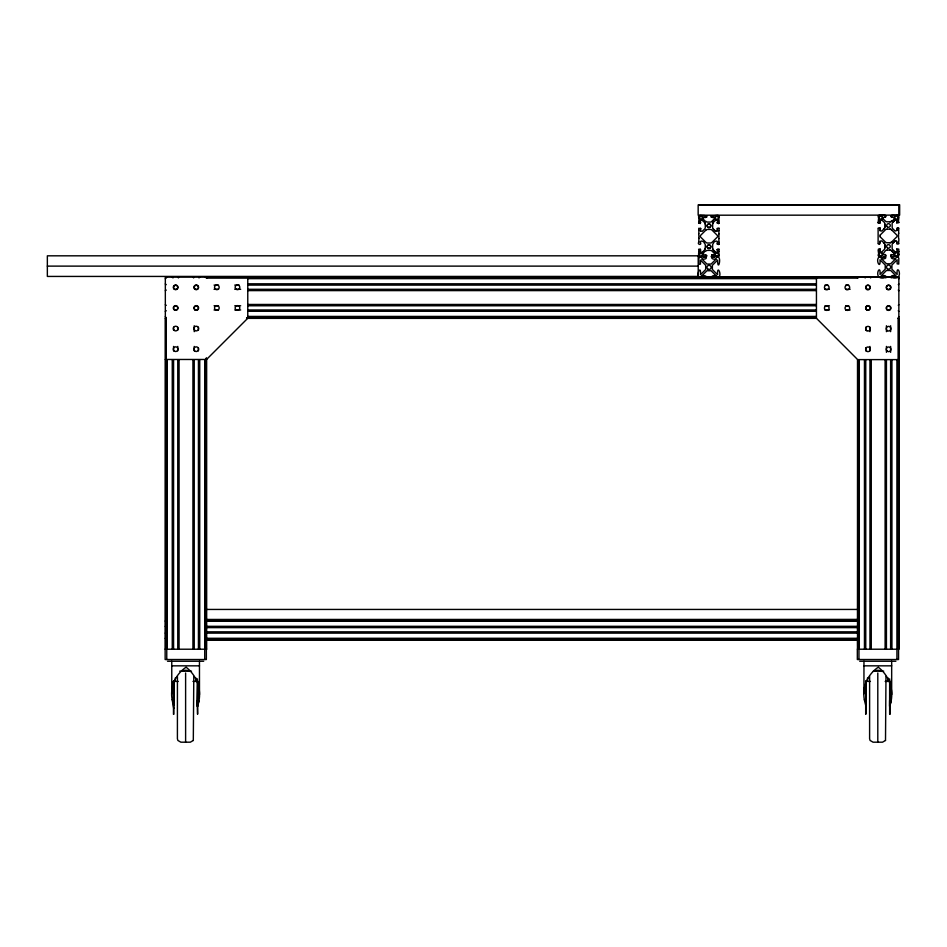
<?xml version="1.0" encoding="UTF-8"?>
<svg xmlns="http://www.w3.org/2000/svg" width="947" height="947" viewBox="0 0 947 947"><rect width="100%" height="100%" fill="white"/><g stroke="black" fill="none" stroke-linecap="round" stroke-linejoin="round"><path stroke-width="1.42" d="M173.479 714.334L173.479 681.13M173.479 700.413L173.479 681.473L173.763 700.413M173.751 714.334L173.763 681.473M197.45 714.062L197.438 700.413L197.722 714.062M197.438 678.857L197.438 706.344L197.722 681.473M865.688 714.062L865.665 681.13M865.688 681.473L865.96 700.413M865.96 714.062L865.96 681.473M889.647 714.062L889.624 700.413M889.647 678.857L889.624 706.344L889.92 681.745M891.139 700.626L889.707 706.273L889.837 681M700.129 220.84L700.129 221.894M700.804 222.166L700.235 223.48M698.945 242.101C696.625 243.864 701.182 245.829 700.804 243.107M705.042 217.254C701.845 216.437 703.834 221.373 705.799 221.314A2.592 2.592 0 0 0 707.587 222.072L710.309 222.072A2.592 2.592 0 0 0 712.132 221.314L714.488 218.946M711.375 215.703L711.233 216.958M714.44 254.85L714.476 253.524L712.097 251.133A2.592 2.592 0 0 0 710.262 250.375L707.587 250.375A2.592 2.592 0 0 0 705.799 251.133C703.728 251.109 701.845 255.844 705.042 255.193M717.128 229.34L717.139 228.712M717.139 249.653L717.092 250.28M719.045 223.279L718.903 221.148M878.118 228.44L878.118 243.45M879.621 220.473L879.621 221.61L880.355 219.87M880.177 222.829L880.331 221.894M882.853 217.668L884.569 216.981M880.603 215.3C881.811 215.49 888.558 214.365 885.362 217.313M891.115 256.673L897.59 256.85L898.833 258.105L898.739 264.071L897.152 263.834L897.129 259.809L891.908 265.03L891.908 269.22L897.129 274.441C896.288 264.367 901.757 273.174 898.206 277.092C892.997 280.359 886.925 274.464 895.874 275.684L890.665 270.475L886.463 270.475L881.255 275.684C890.204 274.464 884.131 280.359 878.923 277.092C875.371 273.186 880.864 264.367 880 274.441L885.22 269.22L885.22 265.03L880 259.809C880.899 270.747 874.649 259.324 879.538 256.85C880.982 258.235 888.795 257.134 885.362 254.577M895.46 219.87L892.867 222.143A2.486 2.486 0 0 0 892.133 223.894L892.169 227.02A2.545 2.545 0 0 0 892.879 228.819L895.187 231.044L897.069 230.381M898.821 222.498L898.537 221.053M898.821 243.45L898.537 241.899M172.176 699.821C169.62 687.001 175.751 674.027 186.097 667.197C197.769 676.253 202.694 692.091 197.497 706.273L197.627 681L197.509 706.273L198.953 700.626M864.362 699.821C861.817 687.001 867.949 674.027 878.295 667.197C889.967 676.253 894.891 692.091 889.683 706.273M716.772 257.063C722.549 254.968 717.719 273.47 717.601 260.094L712.381 265.302L712.381 269.493L717.601 274.713C716.796 263.136 723.188 276.536 717.601 277.731M896.3 256.791L897.129 256.779A1.728 1.728 0 0 0 898.869 255.039L898.241 254.779M165.334 278.797L167.098 277.033M165.311 621.161L166.187 619.622M698.91 221.243L699.111 217.798M698.791 233.66L698.91 230.346M698.945 238.218L698.756 233.66M703.787 257.063L704.627 257.063M713.304 257.063L714.145 257.063M719.187 228.393L718.939 230.666M718.939 233.909L718.939 238.537M718.927 251.405L719.187 249.345M880.686 256.791L879.87 256.673A1.728 1.728 0 0 1 878.118 255.039C880 254.412 875.963 247.889 880.083 248.872M883.326 256.791L884.155 256.791M892.832 256.791L893.672 256.791M896.738 249.049L898.75 249.061L898.869 251.547M898.881 316.594L898.194 317.991M898.774 638.278L898.265 639.533M178.356 277.921L179.066 277.033M199.012 277.921L199.734 277.033M870.577 277.921L871.287 277.033M891.234 277.921C892.252 275.684 898.454 275.814 898.881 278.797M718.903 220.935L718.927 217.159M718.927 255.288L718.903 251.511M878.698 217.254L878.141 222.616M165.334 290.776L166.222 290.054M165.334 311.433L166.222 310.711M165.311 633.129L166.187 632.407M898.881 283.958L898.277 284.633M898.857 304.733L898.277 305.301M898.774 626.31L898.17 626.985M700.733 228.499L698.732 228.298L698.945 230.346M702.343 220.249L700.366 220.296L700.093 221.894M711.233 215.999L717.601 215.383A1.728 1.728 0 0 1 719.341 217.123L719.022 217.1M714.512 254.672L713.849 255.193M717.104 249.653L717.873 248.907L719.223 249.345M712.618 248.434A2.486 2.486 0 0 0 713.34 250.02C713.434 252.091 718.619 253.749 717.802 250.553M879.881 241.414L881.799 240.846L884.072 243.059A2.545 2.545 0 0 1 884.818 244.859L884.818 247.984A2.486 2.486 0 0 1 884.084 249.736L881.752 251.961L879.716 251.665M898.241 217.112L898.869 216.839A1.728 1.728 0 0 0 897.129 215.111C896.288 216.224 888.345 213.797 891.589 217.313M890.76 215.715L890.736 216.449M891.589 254.577L890.725 255.216L891.151 256.673M890.76 255.216L890.736 255.95M898.845 222.616L896.738 222.829M193.306 740.447L193.792 676.43M885.504 740.447L885.978 676.43M706.616 217.064L706.628 215.892M702.307 252.198L704.556 250.02A2.486 2.486 0 0 0 705.29 248.268L705.29 245.143A2.545 2.545 0 0 0 704.497 243.343C704.544 241.296 699.49 239.65 700.342 242.834M698.649 249.44L698.945 251.204M705.633 257.063L706.616 256.649L706.616 255.382M716.82 231.352L717.542 229.612M718.88 244.362L719.199 242.29M879.929 241.236L879.917 242.55M879.432 244.196L880.296 242.823M897.519 227.682L896.655 229.056M704.532 215.585L706.722 216.105M698.791 241.532L698.91 238.218M718.903 233.909L718.903 230.666M718.903 241.781L718.903 238.537M898.573 233.447L898.537 237.863M706.663 217.064L705.278 217.585M698.614 249.44L700.271 248.966L700.804 250.28M711.836 254.885L711.375 256.744M896.773 249.049L897.188 250.138M699.075 217.798L698.555 217.123A1.728 1.728 0 0 1 700.295 215.383L703.846 215.585M718.714 217.384L719.341 217.123M701.159 257.063L700.295 257.051A1.728 1.728 0 0 1 698.555 255.323L699.075 254.648M878.603 217.526L878.082 216.839A1.728 1.728 0 0 1 879.822 215.111L879.917 215.312M898.241 254.494L898.869 254.234M879.432 223.255L880.213 222.829M857.793 277.921L859.32 277.033M893.637 254.861L894.004 253.251L891.66 250.848A2.592 2.592 0 0 0 889.837 250.091L887.114 250.091M897.235 251.665L896.596 252.02M879.881 215.312L880.639 215.3M703.81 215.585L704.568 215.585M898.821 228.44L898.573 230.571M717.27 228.298L718.915 228.085M878.26 228.026L880.083 227.943M898.691 243.864L897.046 244.077L896.62 242.823M897.129 251.807L897.294 250.268M193.33 740.447L190.323 742.188L180.853 742.188L177.87 740.447L177.409 738.719L177.432 676.43M885.516 740.447L882.521 742.188L873.051 742.188L870.068 740.447L869.606 738.719L869.618 676.43M712.097 221.314L714.535 218.864L713.849 217.254M700.401 230.926L702.212 231.34L704.544 229.103A2.545 2.545 0 0 0 705.29 227.304L705.29 224.179A2.486 2.486 0 0 0 704.556 222.427L701.999 220.154M712.618 224.013A2.486 2.486 0 0 1 713.34 222.427L715.589 220.249L717.459 220.237M717.506 242.834C718.406 239.698 713.387 241.272 713.351 243.343A2.545 2.545 0 0 0 712.641 245.143L712.641 248.268A2.486 2.486 0 0 0 713.375 250.02L715.932 252.293M883.03 218.733L885.327 221.042A2.592 2.592 0 0 0 887.114 221.799L889.837 221.799A2.592 2.592 0 0 0 891.66 221.042C893.696 221.16 895.578 216.236 892.382 216.981M880.319 234.88L885.327 229.908A2.592 2.592 0 0 1 887.15 229.15M892.903 222.143L895.081 219.988M880.319 236.999L885.327 241.97A2.592 2.592 0 0 0 887.114 242.728L889.837 242.728A2.592 2.592 0 0 0 891.66 241.97L896.631 236.999A1.752 1.752 0 0 0 897.129 236.028L897.129 235.85A1.752 1.752 0 0 0 896.631 234.88L891.624 229.908A2.592 2.592 0 0 0 889.837 229.15L887.114 229.15M892.914 243.059L895.057 240.929L896.478 240.81M702.485 252.091L700.437 252.198L700.093 250.553M718.43 223.539L719.093 223.279M719.093 244.231L718.442 244.48M698.791 221.397L698.649 223.007M898.537 220.462L898.869 217.656M893.826 254.767L892.382 254.909M895.223 240.834L892.879 243.059A2.545 2.545 0 0 0 892.133 244.859L892.133 247.984A2.486 2.486 0 0 0 892.867 249.736L895.46 252.02M711.599 254.968L712.618 254.85M698.791 251.772L698.555 254.506L699.182 254.767M698.614 222.9L700.271 223.48M711.339 256.744L717.542 256.945A1.728 1.728 0 0 0 719.306 255.323L718.891 255.288M880.13 219.893L881.835 219.941M712.44 257.063C709.942 258.957 715.245 259.738 716.346 258.839L711.138 264.059L706.936 264.059L701.727 258.839C702.781 259.466 707.965 259.194 705.74 257.087M705.633 277.731C708.131 275.849 702.816 275.08 701.727 275.968L706.936 270.747L711.138 270.747L716.346 275.968C715.245 275.08 709.942 275.849 712.44 277.731M891.967 256.791C889.47 258.685 894.773 259.454 895.874 258.555L890.665 263.775L886.463 263.775L881.255 258.555C882.355 259.442 887.659 258.685 885.161 256.791M895.294 219.882L897.235 220.213M698.969 204.812L899.65 204.812L899.65 215.123L698.164 215.206L698.164 204.907L898.857 204.907L898.857 215.206M880.603 216.082A1.527 1.527 0 0 0 879.088 217.597L879.088 218.875L879.041 217.597A1.527 1.527 0 0 1 880.568 216.082L881.882 216.082M895.069 216.082L896.383 216.082A1.527 1.527 0 0 1 897.863 217.597L897.863 218.875M702.354 216.354L701.04 216.354A1.527 1.527 0 0 0 699.513 217.881L699.513 219.148M715.541 216.354L716.855 216.354M712.854 217.254L713.884 217.254M884.806 217.313L885.398 217.313M891.553 217.313L892.145 217.313M712.618 217.585L711.197 216.958M879.183 219.006L881.882 219.006M895.069 219.006L897.768 219.006M699.655 219.29L702.354 219.29M715.541 219.29L718.24 219.29M878.26 222.924L879.467 223.255M717.199 223.007L718.477 223.539M897.472 227.682L898.691 228.026M880.012 230.808L881.823 231.032L884.072 228.819A2.545 2.545 0 0 0 884.818 227.02L884.818 223.894M715.754 231.352L716.855 231.352M878.26 243.864L879.467 244.196M717.27 244.137L718.489 244.48M895.377 252.009L896.643 252.02M879.183 252.873L881.882 252.873M895.069 252.873L897.768 252.873M699.655 253.157L702.354 253.157M715.541 253.157L718.24 253.157M884.806 254.577L885.398 254.577M891.553 254.577L892.145 254.577M705.278 254.85L706.663 255.382M884.569 254.909L883.113 254.767M712.854 255.193L713.884 255.193M880.603 255.808A1.527 1.527 0 0 1 879.088 254.293L879.088 253.015L879.041 254.293A1.527 1.527 0 0 0 880.568 255.808L881.882 255.808M895.069 255.808L896.383 255.808A1.527 1.527 0 0 0 897.898 254.293L897.863 253.015M702.354 256.092L701.04 256.092A1.527 1.527 0 0 1 699.513 254.565L699.513 253.299M715.541 256.092L716.855 256.092M705.894 257.063L700.011 257.134L698.768 258.377L698.862 264.355L700.449 264.106L700.472 260.094L705.693 265.302L705.693 269.493L700.472 274.713C701.277 263.136 694.885 276.536 700.472 277.731M47.35 266.119L698.211 266.119M699.253 276.867L206.659 276.867L206.659 278.027L206.695 277.08M705.16 276.867L712.558 276.867M718.477 276.867L857.52 276.867L857.52 278.027M699.253 276.926L165.334 277.033L165.334 649.216M705.16 276.926L712.558 277.009M718.477 276.926L885.149 277.033L885.859 277.921M885.611 277.033L891.494 277.033M206.659 277.234L898.881 277.163M206.659 277.388L857.52 277.388M206.659 277.566L857.52 277.566M206.659 277.755L857.52 277.755M248.078 277.968L816.113 277.968M248.078 278.181L816.113 278.181M248.078 278.643L816.113 278.643M248.078 283.804L816.113 283.804M214.058 285.106L218.497 285.106M234.773 285.106L239.2 285.106M248.078 285.106L816.113 285.106M824.979 285.106L827.938 285.106M845.695 285.106L848.654 285.106M214.058 289.297L218.497 289.297M234.773 289.297L240.68 289.297M248.078 289.297L816.113 289.297M824.979 289.297L829.418 289.297M845.695 289.297L850.134 289.297M248.078 290.611L816.113 290.611M248.078 304.461L816.113 304.461M214.058 305.774L218.497 305.774M234.773 305.774L240.68 305.774M248.078 305.774L816.113 305.774M824.979 305.774L829.418 305.774M845.695 305.774L848.654 305.774M214.058 309.965L218.497 309.965M234.773 309.965L240.68 309.965M248.078 309.965L816.113 309.965M824.979 309.965L829.418 309.965M845.695 309.965L850.134 309.965M248.078 311.279L816.113 311.279M248.078 316.428L816.113 316.428M248.078 316.89L816.113 316.89M248.078 317.115L816.113 317.115M248.078 317.316L816.113 317.505M248.078 317.683L816.113 317.683M246.599 317.837L816.113 317.837M246.599 317.991L816.113 317.991M246.599 318.228L816.113 318.145M165.311 318.358L166.222 318.358M246.599 318.358L816.113 318.358M898.147 318.358L898.857 318.358M165.334 359.469L206.553 359.469L247.771 318.251L247.771 277.033M898.881 359.611L857.662 359.611L816.409 318.251M206.659 609.442L857.52 609.442M206.659 619.527L857.52 619.397M206.659 619.634L857.52 619.752M206.659 619.906L857.52 619.906M206.659 620.084L857.52 620.084M206.659 620.273L857.52 620.273M206.659 620.486L857.52 620.486M206.659 620.699L857.52 620.699M206.659 621.161L857.52 621.161M206.659 626.322L857.52 626.322M206.659 627.624L857.52 627.624M206.659 631.827L857.52 631.827M206.659 633.129L857.52 633.129M206.659 638.29L857.52 638.29M206.659 638.752L857.52 638.752M206.659 638.965L857.52 638.965M206.659 639.178L857.52 639.178M206.659 639.367L857.52 639.367M206.659 639.545L857.52 639.545M205.996 639.817L858.183 639.722M205.996 639.994L858.183 640.03M206.032 640.089L858.183 640.089M206.659 649.216L165.145 649.216L165.145 659.526L206.363 659.526L206.292 358.238M167.524 661.243L203.676 661.243M859.722 661.243L895.874 661.243M171.762 665.836L199.486 665.836M863.96 665.836L891.672 665.836M179.705 671.174L191.519 671.174M873.371 671.174L883.705 671.174M175.254 681.402L178.225 681.402M192.975 681.402L195.946 681.402L195.946 678.005M867.452 681.402L870.423 681.402M885.185 681.402L888.132 681.402L888.132 678.005M865.96 706.344L864.351 699.821M204.895 277.033L206.422 277.921M166.222 284.68L165.334 283.958M166.222 305.348L165.358 304.733M166.187 627.032L165.311 626.31M864.481 277.033L865.203 277.921M192.928 277.033L193.638 277.921M172.259 277.033L172.981 277.921M881.669 219.893L884.084 222.143A2.486 2.486 0 0 1 884.77 223.894L884.77 227.02A2.545 2.545 0 0 1 884.024 228.819M898.277 290.09L898.881 290.776M898.277 310.758L898.881 311.433M898.17 632.442L898.774 633.129M713.351 229.103L715.636 231.305L713.387 229.103A2.545 2.545 0 0 1 712.641 227.304L712.641 224.179A2.486 2.486 0 0 1 713.375 222.427M878.461 223.078L878.082 222.391M879.858 227.801L880.331 229.056M166.222 318.121L165.334 316.594M166.187 639.817L165.311 638.278M898.537 230.571L898.833 233.317M893.921 253.145L891.624 250.848A2.592 2.592 0 0 0 889.789 250.091M896.833 222.924L896.655 221.894M717.566 220.355L717.767 221.894M898.265 619.906L898.774 621.161M882.924 218.662L882.888 217.668M879.751 251.665L879.621 250.268L879.656 251.322M700.591 228.298L700.804 229.34M897.2 220.213L897.294 221.61M880.177 249.049L880.331 249.996M700.437 230.926L700.389 229.612M172.153 699.821L173.751 708.415M717.139 222.794L717.128 222.166M717.139 243.734L717.092 243.107M700.141 251.689L700.129 250.553M898.833 238.561L898.833 241.201M898.833 251.547L898.833 254.234M898.857 277.033L898.857 649.216L857.331 649.216L857.331 659.526L898.561 659.526L898.49 318.358M898.727 318.358L898.62 649.216M898.336 318.358L898.336 649.216M898.158 359.718L898.158 649.216M897.969 359.718L897.969 649.216M897.768 359.718L897.768 649.216M897.543 359.718L897.543 649.216M897.069 229.34L897.034 230.381M897.034 241.497L897.069 242.55M897.081 359.718L897.081 649.216M896.927 649.216L896.927 659.526M894.974 216.212L894.927 218.875M894.974 253.015L894.927 255.666M891.932 359.718L891.932 649.216M891.672 661.243L891.672 694.542M890.618 325.744L890.618 331.651M890.618 346.424L890.618 352.331M890.618 359.718L890.618 649.216M888.12 679.094L888.12 681.402M886.428 325.744L886.428 331.651M886.428 346.424L886.428 352.331M886.428 359.718L886.428 649.216M885.114 359.718L885.114 649.216M884.77 247.984L884.77 244.859A2.545 2.545 0 0 0 884.024 243.059M882.888 254.222L885.327 250.848A2.592 2.592 0 0 1 887.15 250.091M881.977 216.212L882.024 218.875M882.024 253.015L882.024 255.666M879.87 229.34L879.917 230.381M880.355 234.88A1.752 1.752 0 0 0 879.87 235.85L879.87 236.028A1.752 1.752 0 0 0 880.355 236.999M877.798 672.974L877.798 742.188M871.264 359.718L871.264 649.216M869.95 327.224L869.95 331.651M869.95 346.424L869.95 350.852M869.95 359.718L869.95 649.216M867.476 678.005L867.476 681.402M865.96 681.13L865.96 705.551M865.759 327.224L865.759 330.183M865.759 347.904L865.759 350.852M865.759 359.718L865.759 649.216M864.457 359.718L864.457 649.216M863.96 661.243L863.936 693.713M859.296 359.718L859.296 649.216M858.965 649.216L858.965 659.526M858.834 359.718L858.834 649.216M858.621 359.718L858.621 649.216M858.396 359.718L858.408 649.216M858.195 359.718L858.219 649.216M858.029 359.718L858.041 649.216M857.875 359.718L857.757 649.216M857.745 359.718L857.662 621.149M857.662 627.068L857.591 632.975M857.591 638.882L857.662 649.216M857.509 359.718L857.52 640.054M857.509 640.361L857.52 649.216M816.444 277.163L816.444 318.393M718.371 219.148L718.335 217.881A1.527 1.527 0 0 0 716.82 216.354M718.371 253.299L718.335 254.565A1.527 1.527 0 0 1 716.82 256.092M715.447 216.496L715.399 219.148M715.399 253.299L715.399 255.95M702.485 216.496L702.485 219.148M702.485 253.299L702.485 255.95M702.449 216.496L702.449 219.148M702.449 253.299L702.449 255.95M699.561 217.881L699.561 219.148M699.561 253.299L699.561 254.565M206.647 358.238L206.6 649.216M206.126 358.238L206.15 649.216M205.973 359.718L205.973 649.216M205.783 359.718L205.783 649.216M205.57 359.718L205.57 649.216M205.357 359.718L205.357 649.216M204.895 359.718L204.741 659.526M199.734 359.718L199.734 649.216M199.462 661.243L199.486 694.542M198.432 327.224L198.432 330.183M198.432 347.904L198.432 350.852M198.432 359.718L198.432 649.216M194.23 325.744L194.23 331.651M194.23 346.424L194.23 350.852M194.23 359.718L194.23 649.216M192.928 359.718L192.928 649.216M185.612 672.974L185.612 742.188M179.066 359.718L179.066 649.216M177.764 327.224L177.764 330.183M177.764 346.424L177.764 350.852M177.764 359.718L177.764 649.216M175.278 678.005L175.278 681.402M173.751 681.13L173.763 705.551M173.573 327.224L173.573 330.183M173.573 346.424L173.573 350.852M173.573 359.718L173.573 649.216M172.259 359.718L172.259 649.216M171.762 661.243L171.762 693.713M167.098 359.718L167.098 649.216M166.648 359.718L166.767 659.526M166.423 359.718L166.423 649.216M166.222 359.718L166.222 649.216M166.009 318.358L166.021 649.216M165.832 318.358L165.701 649.216M165.571 318.358L165.465 649.216M889.789 229.15A2.592 2.592 0 0 1 891.624 229.908M891.624 221.042A2.592 2.592 0 0 1 889.789 221.799M891.624 241.97A2.592 2.592 0 0 1 889.789 242.728M704.521 222.427A2.486 2.486 0 0 1 705.243 224.179M705.243 248.268A2.486 2.486 0 0 1 704.521 250.02M182.262 671.21A6.724 6.676 -7.6 0 1 189.459 671.423M874.46 671.21A6.724 6.676 -7.6 0 1 881.645 671.423M889.92 714.062L889.908 702.792L889.92 714.062M705.799 230.192L700.792 235.164A1.752 1.752 0 0 0 700.33 236.134L700.33 236.312A1.752 1.752 0 0 0 700.827 237.283L705.799 242.254A2.592 2.592 0 0 0 707.587 243.012L710.309 243.012A2.592 2.592 0 0 0 712.097 242.254L717.104 237.283A1.752 1.752 0 0 0 717.601 236.312L717.601 236.134A1.752 1.752 0 0 0 717.104 235.164L712.097 230.192A2.592 2.592 0 0 0 710.262 229.434L707.587 229.434A2.592 2.592 0 0 0 705.799 230.192M698.211 255.82L47.35 255.82L47.35 276.429L698.211 276.429L698.211 255.82M887.209 226.759A1.811 1.811 0 0 0 890.239 225.942A1.811 1.811 0 0 0 888.026 223.729A1.811 1.811 0 0 0 887.209 226.759M887.552 247.984A1.811 1.811 0 0 0 890.263 246.409A1.811 1.811 0 0 0 887.552 244.847A1.811 1.811 0 0 0 887.552 247.984M887.505 268.889A2.072 2.072 0 0 0 890.63 267.161A2.072 2.072 0 0 0 887.564 265.314A2.072 2.072 0 0 0 887.505 268.889M707.681 227.031A1.811 1.811 0 0 0 710.712 226.226A1.811 1.811 0 0 0 708.498 224.001A1.811 1.811 0 0 0 707.646 227.031A1.811 1.811 0 0 0 710.676 226.226A1.811 1.811 0 0 0 708.463 224.001A1.811 1.811 0 0 0 707.681 227.031M708.06 248.256A1.811 1.811 0 0 0 710.783 246.694A1.811 1.811 0 0 0 708.06 245.119A1.811 1.811 0 0 0 708.025 248.256A1.811 1.811 0 0 0 710.735 246.694A1.811 1.811 0 0 0 708.025 245.119A1.811 1.811 0 0 0 708.06 248.256M707.965 269.173A2.072 2.072 0 0 0 711.102 267.433A2.072 2.072 0 0 0 708.036 265.598A2.072 2.072 0 0 0 707.965 269.173M887.481 309.799A2.072 2.072 0 0 0 890.618 308.071A2.072 2.072 0 0 0 887.552 306.224A2.072 2.072 0 0 0 887.481 309.799M887.481 289.131A2.072 2.072 0 0 0 890.618 287.403A2.072 2.072 0 0 0 887.552 285.556A2.072 2.072 0 0 0 887.481 289.131M866.825 289.131A2.072 2.072 0 0 0 869.95 287.403A2.072 2.072 0 0 0 866.884 285.556A2.072 2.072 0 0 0 866.825 289.131M866.825 309.799A2.072 2.072 0 0 0 869.95 308.071A2.072 2.072 0 0 0 866.884 306.224A2.072 2.072 0 0 0 866.825 309.799M174.473 289.356A2.332 2.332 0 0 0 177.965 287.343A2.332 2.332 0 0 0 174.473 285.319A2.332 2.332 0 0 0 174.473 289.356M194.597 288.989A2.332 2.332 0 0 0 198.503 287.935A2.332 2.332 0 0 0 195.65 285.083A2.332 2.332 0 0 0 194.597 288.989M215.691 289.356A2.332 2.332 0 0 0 219.195 287.343A2.332 2.332 0 0 0 215.691 285.319A2.332 2.332 0 0 0 215.691 289.356M235.815 288.989A2.332 2.332 0 0 0 239.721 287.935A2.332 2.332 0 0 0 236.868 285.083A2.332 2.332 0 0 0 235.815 288.989M235.815 309.598A2.332 2.332 0 0 0 239.721 308.556A2.332 2.332 0 0 0 236.868 305.692A2.332 2.332 0 0 0 235.815 309.598M215.206 309.598A2.332 2.332 0 0 0 219.112 308.556A2.332 2.332 0 0 0 216.259 305.692A2.332 2.332 0 0 0 215.206 309.598M195.082 309.965A2.332 2.332 0 0 0 198.586 307.953A2.332 2.332 0 0 0 195.082 305.928A2.332 2.332 0 0 0 195.082 309.965M174.473 309.965A2.332 2.332 0 0 0 177.965 307.953A2.332 2.332 0 0 0 174.473 305.928A2.332 2.332 0 0 0 174.473 309.965M173.988 330.207A2.332 2.332 0 0 0 177.894 329.165A2.332 2.332 0 0 0 175.029 326.301A2.332 2.332 0 0 0 173.988 330.207M195.082 330.574A2.332 2.332 0 0 0 198.586 328.562A2.332 2.332 0 0 0 195.082 326.537A2.332 2.332 0 0 0 195.082 330.574M174.473 351.195A2.332 2.332 0 0 0 177.965 349.171A2.332 2.332 0 0 0 174.473 347.147A2.332 2.332 0 0 0 174.473 351.195M194.597 350.816A2.332 2.332 0 0 0 198.503 349.774A2.332 2.332 0 0 0 195.65 346.922A2.332 2.332 0 0 0 194.597 350.816M887.41 289.498A2.332 2.332 0 0 0 890.914 287.474A2.332 2.332 0 0 0 887.41 285.449A2.332 2.332 0 0 0 887.41 289.498M866.801 289.498A2.332 2.332 0 0 0 870.305 287.474A2.332 2.332 0 0 0 866.801 285.449A2.332 2.332 0 0 0 866.801 289.498M846.192 289.498A2.332 2.332 0 0 0 849.684 287.474A2.332 2.332 0 0 0 846.192 285.449A2.332 2.332 0 0 0 846.192 289.498M825.583 289.498A2.332 2.332 0 0 0 829.075 287.474A2.332 2.332 0 0 0 825.583 285.449A2.332 2.332 0 0 0 825.583 289.498M825.097 309.728A2.332 2.332 0 0 0 829.004 308.686A2.332 2.332 0 0 0 826.139 305.834A2.332 2.332 0 0 0 825.097 309.728M845.707 309.728A2.332 2.332 0 0 0 849.613 308.686A2.332 2.332 0 0 0 846.748 305.834A2.332 2.332 0 0 0 845.707 309.728M866.777 309.965A2.332 2.332 0 0 0 870.269 307.953A2.332 2.332 0 0 0 866.777 305.928A2.332 2.332 0 0 0 866.777 309.965M886.925 309.728A2.332 2.332 0 0 0 890.831 308.686A2.332 2.332 0 0 0 887.978 305.834A2.332 2.332 0 0 0 886.925 309.728M887.41 330.716A2.332 2.332 0 0 0 890.914 328.692A2.332 2.332 0 0 0 887.41 326.679A2.332 2.332 0 0 0 887.41 330.716M866.801 330.716A2.332 2.332 0 0 0 870.305 328.692A2.332 2.332 0 0 0 866.801 326.679A2.332 2.332 0 0 0 866.801 330.716M886.925 350.958A2.332 2.332 0 0 0 890.831 349.905A2.332 2.332 0 0 0 887.978 347.052A2.332 2.332 0 0 0 886.925 350.958M866.801 351.325A2.332 2.332 0 0 0 870.305 349.301A2.332 2.332 0 0 0 866.801 347.289A2.332 2.332 0 0 0 866.801 351.325M195.26 309.799A2.072 2.072 0 0 0 198.397 308.071A2.072 2.072 0 0 0 195.331 306.224A2.072 2.072 0 0 0 195.26 309.799M195.26 289.131A2.072 2.072 0 0 0 198.397 287.403A2.072 2.072 0 0 0 195.331 285.556A2.072 2.072 0 0 0 195.26 289.131M174.603 289.131A2.072 2.072 0 0 0 177.728 287.403A2.072 2.072 0 0 0 174.662 285.556A2.072 2.072 0 0 0 174.603 289.131M174.603 309.799A2.072 2.072 0 0 0 177.728 308.071A2.072 2.072 0 0 0 174.662 306.224A2.072 2.072 0 0 0 174.603 309.799"/></g></svg>
